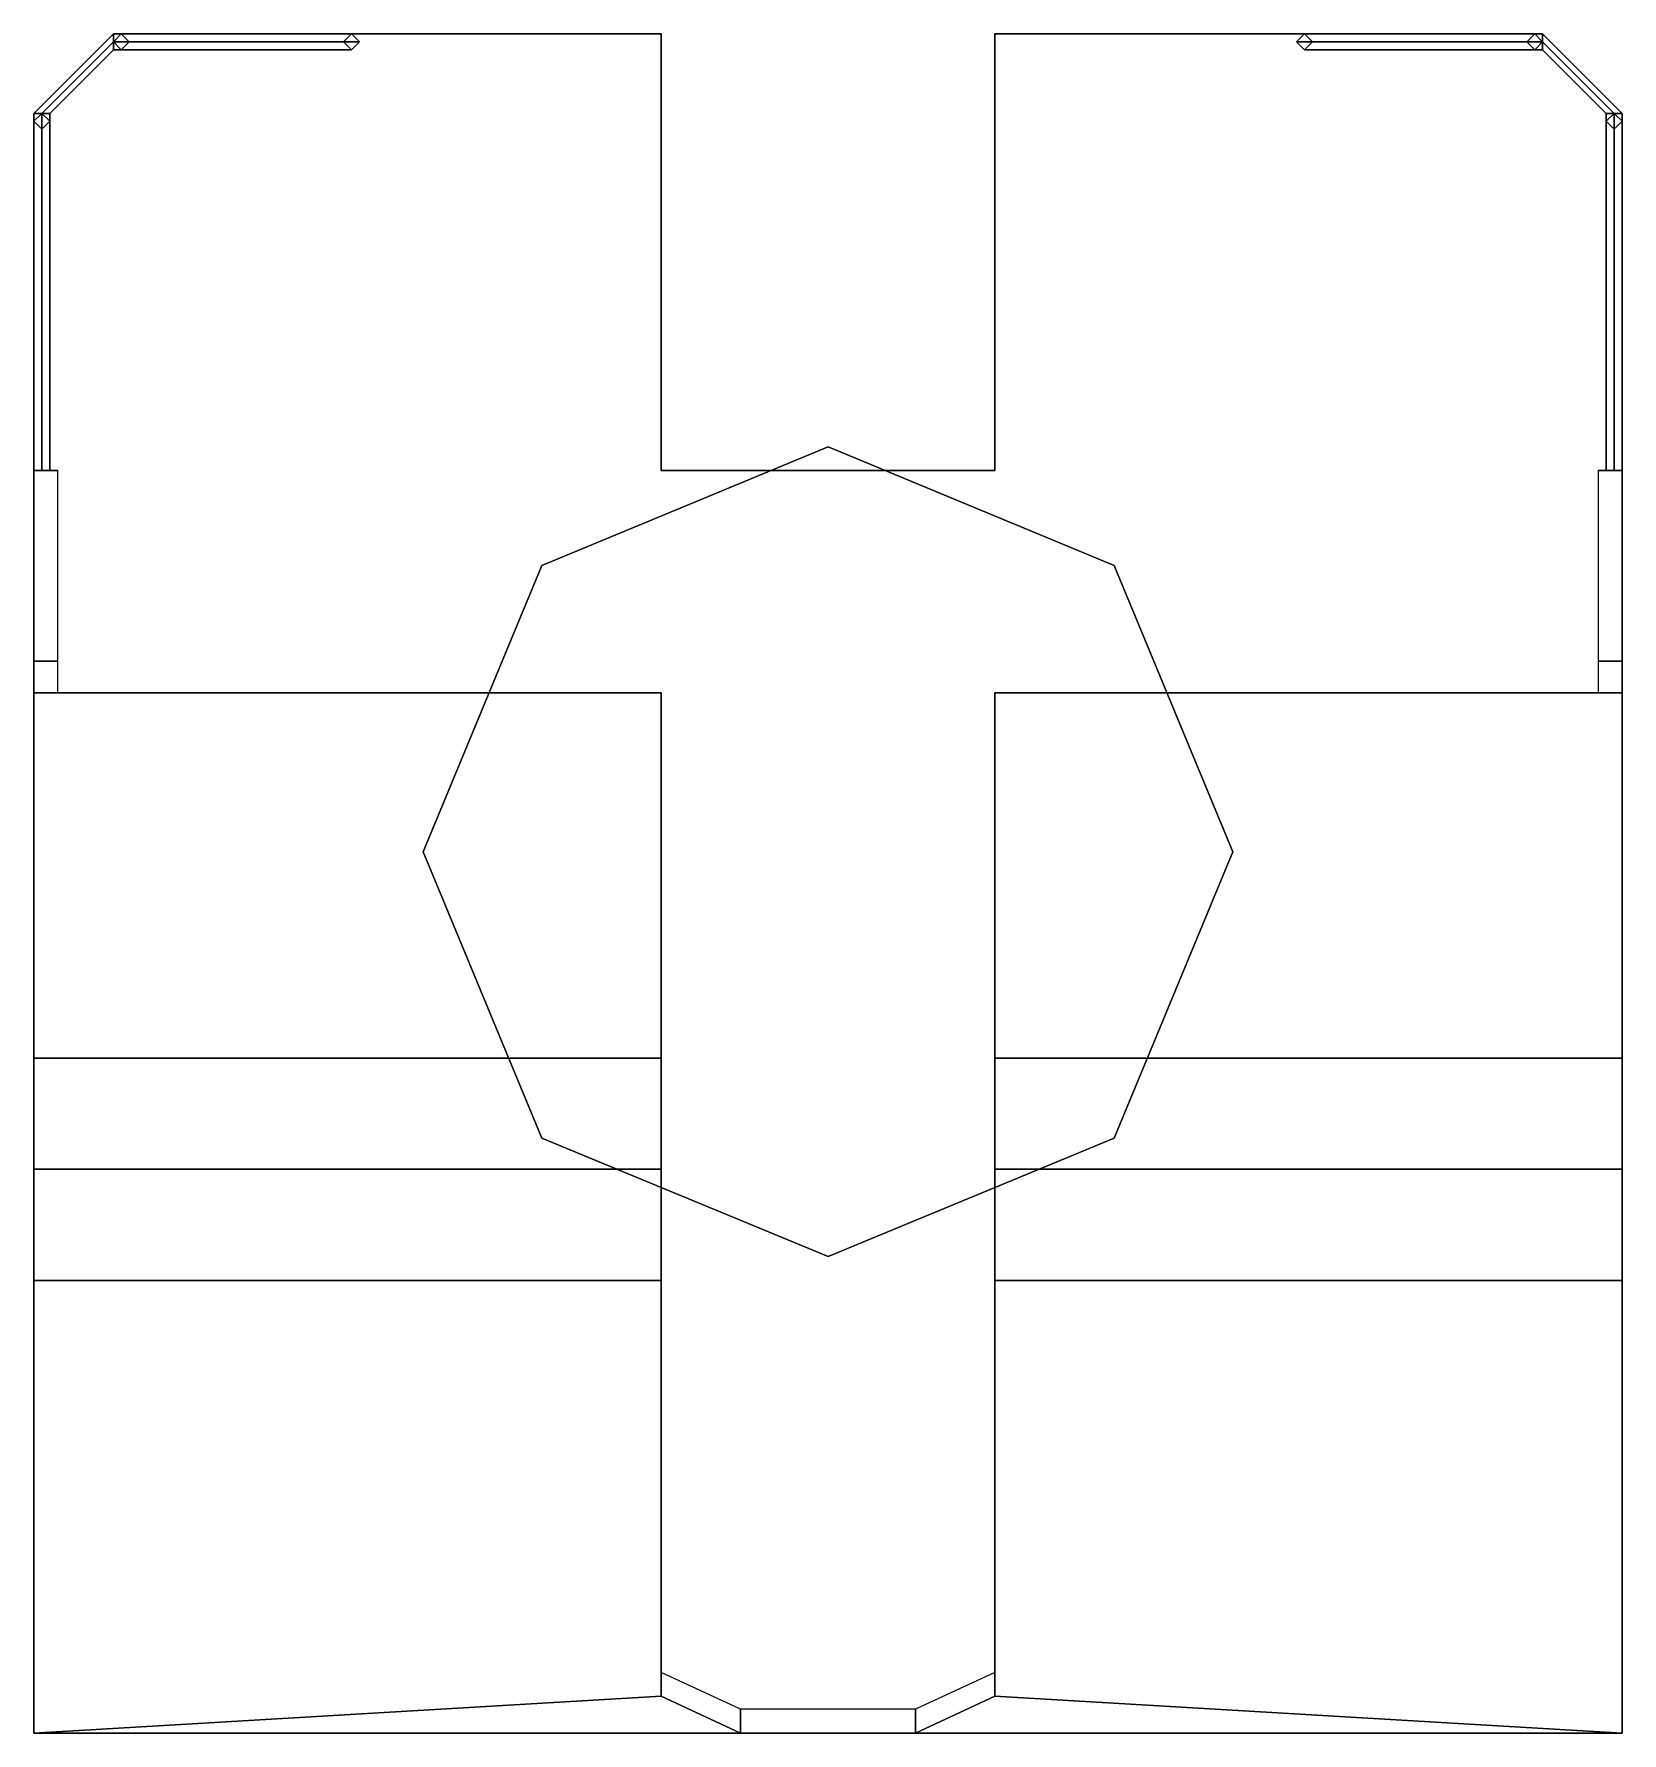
# Model space of a CAD drawing. Extents: x -1 to 1, y -1.11 to 1.03.
import ezdxf

# ---------------------------------------------------------------- set-up
doc = ezdxf.new("R2010")
doc.units = 0
doc.layers.add('TURRET', color=2, linetype='CONTINUOUS')

msp = doc.modelspace()

# ---------------------------------------------------------------- linework, layer by layer
at = {"layer": 'TURRET'}
for points in [[(-0.9, 1.02, 0.58), (-0.9, 1.03, 0.57), (-1, 0.93, 0.57), (-0.99, 0.93, 0.58)], [(-0.9, 1.03, 0.57), (-0.9, 1.02, 0.56), (-0.99, 0.93, 0.56), (-1, 0.93, 0.57)], [(-0.9, 1.03, 0.12), (-0.9, 1.03, 0.09), (-1, 0.93, 0.09), (-1, 0.93, 0.12)], [(-0.9, 1.02, 1), (-0.9, 1.03, 0.99), (-1, 0.93, 0.99), (-0.99, 0.93, 1)], [(-0.9, 1.03, 0.99), (-0.9, 1.02, 0.98), (-0.99, 0.93, 0.98), (-1, 0.93, 0.99)], [(-0.89, 1.03, 0.12), (-0.9, 1.02, 0.12), (-0.9, 1.02, 0.98), (-0.89, 1.03, 0.99)], [(-0.61, 1.02, 0.58), (-0.6, 1.03, 0.57), (-0.9, 1.03, 0.57), (-0.9, 1.02, 0.58)], [(-0.6, 1.03, 0.57), (-0.61, 1.02, 0.56), (-0.9, 1.02, 0.56), (-0.9, 1.03, 0.57)], [(-0.21, 1.03, 0.12), (-0.21, 1.03, 0.09), (-0.9, 1.03, 0.09), (-0.9, 1.03, 0.12)], [(-0.59, 1.02, 1), (-0.6, 1.03, 0.99), (-0.9, 1.03, 0.99), (-0.9, 1.02, 1)], [(-0.6, 1.03, 0.99), (-0.61, 1.02, 0.98), (-0.9, 1.02, 0.98), (-0.9, 1.03, 0.99)], [(-0.88, 1.02, 0.12), (-0.89, 1.03, 0.12), (-0.89, 1.03, 0.99), (-0.88, 1.02, 0.98)], [(-0.6, 1.03, 0.12), (-0.61, 1.02, 0.12), (-0.61, 1.02, 0.98), (-0.6, 1.03, 0.99)], [(-0.59, 1.02, 0.12), (-0.6, 1.03, 0.12), (-0.6, 1.03, 0.99), (-0.59, 1.02, 1)], [(-0.21, 0.48, 0.12), (-0.21, 0.48, 0.09), (-0.21, 1.03, 0.09), (-0.21, 1.03, 0.12)], [(0.21, 1.03, 0.12), (0.21, 1.03, 0.09), (0.21, 0.48, 0.09), (0.21, 0.48, 0.12)], [(0.9, 1.03, 0.12), (0.9, 1.03, 0.09), (0.21, 1.03, 0.09), (0.21, 1.03, 0.12)], [(0.6, 1.03, 0.12), (0.59, 1.02, 0.12), (0.59, 1.02, 1), (0.6, 1.03, 0.99)], [(0.6, 1.03, 0.99), (0.59, 1.02, 1), (0.9, 1.02, 1), (0.9, 1.03, 0.99)], [(0.61, 1.02, 0.12), (0.6, 1.03, 0.12), (0.6, 1.03, 0.99), (0.61, 1.02, 0.98)], [(0.6, 1.03, 0.57), (0.61, 1.02, 0.58), (0.9, 1.02, 0.58), (0.9, 1.03, 0.57)], [(0.61, 1.02, 0.56), (0.6, 1.03, 0.57), (0.9, 1.03, 0.57), (0.9, 1.02, 0.56)], [(0.61, 1.02, 0.98), (0.6, 1.03, 0.99), (0.9, 1.03, 0.99), (0.9, 1.02, 0.98)], [(0.89, 1.03, 0.12), (0.88, 1.02, 0.12), (0.88, 1.02, 0.98), (0.89, 1.03, 0.99)], [(0.9, 1.02, 0.12), (0.89, 1.03, 0.12), (0.89, 1.03, 0.99), (0.9, 1.02, 0.98)], [(0.9, 1.03, 0.57), (0.9, 1.02, 0.58), (0.99, 0.93, 0.58), (1, 0.93, 0.57)], [(0.9, 1.02, 0.56), (0.9, 1.03, 0.57), (1, 0.93, 0.57), (0.99, 0.93, 0.56)], [(1, 0.93, 0.12), (1, 0.93, 0.09), (0.9, 1.03, 0.09), (0.9, 1.03, 0.12)], [(0.9, 1.03, 0.99), (0.9, 1.02, 1), (0.99, 0.93, 1), (1, 0.93, 0.99)], [(0.9, 1.02, 0.98), (0.9, 1.03, 0.99), (1, 0.93, 0.99), (0.99, 0.93, 0.98)], [(-0.9, 1.01, 0.57), (-0.9, 1.02, 0.58), (-0.99, 0.93, 0.58), (-0.98, 0.93, 0.57)], [(-0.9, 1.02, 0.56), (-0.9, 1.01, 0.57), (-0.98, 0.93, 0.57), (-0.99, 0.93, 0.56)], [(-0.9, 1.01, 0.99), (-0.9, 1.02, 1), (-0.99, 0.93, 1), (-0.98, 0.93, 0.99)], [(-0.9, 1.02, 0.98), (-0.9, 1.01, 0.99), (-0.98, 0.93, 0.99), (-0.99, 0.93, 0.98)], [(-0.9, 1.02, 0.12), (-0.89, 1.01, 0.12), (-0.89, 1.01, 0.99), (-0.9, 1.02, 0.98)], [(-0.6, 1.01, 0.57), (-0.61, 1.02, 0.58), (-0.9, 1.02, 0.58), (-0.9, 1.01, 0.57)], [(-0.61, 1.02, 0.56), (-0.6, 1.01, 0.57), (-0.9, 1.01, 0.57), (-0.9, 1.02, 0.56)], [(-0.6, 1.01, 0.99), (-0.59, 1.02, 1), (-0.9, 1.02, 1), (-0.9, 1.01, 0.99)], [(-0.61, 1.02, 0.98), (-0.6, 1.01, 0.99), (-0.9, 1.01, 0.99), (-0.9, 1.02, 0.98)], [(-0.89, 1.01, 0.12), (-0.88, 1.02, 0.12), (-0.88, 1.02, 0.98), (-0.89, 1.01, 0.99)], [(-0.61, 1.02, 0.12), (-0.6, 1.01, 0.12), (-0.6, 1.01, 0.99), (-0.61, 1.02, 0.98)], [(-0.6, 1.01, 0.12), (-0.59, 1.02, 0.12), (-0.59, 1.02, 1), (-0.6, 1.01, 0.99)], [(0.59, 1.02, 0.12), (0.6, 1.01, 0.12), (0.6, 1.01, 0.99), (0.59, 1.02, 1)], [(0.59, 1.02, 1), (0.6, 1.01, 0.99), (0.9, 1.01, 0.99), (0.9, 1.02, 1)], [(0.6, 1.01, 0.12), (0.61, 1.02, 0.12), (0.61, 1.02, 0.98), (0.6, 1.01, 0.99)], [(0.61, 1.02, 0.58), (0.6, 1.01, 0.57), (0.9, 1.01, 0.57), (0.9, 1.02, 0.58)], [(0.6, 1.01, 0.57), (0.61, 1.02, 0.56), (0.9, 1.02, 0.56), (0.9, 1.01, 0.57)], [(0.6, 1.01, 0.99), (0.61, 1.02, 0.98), (0.9, 1.02, 0.98), (0.9, 1.01, 0.99)], [(0.88, 1.02, 0.12), (0.89, 1.01, 0.12), (0.89, 1.01, 0.99), (0.88, 1.02, 0.98)], [(0.89, 1.01, 0.12), (0.9, 1.02, 0.12), (0.9, 1.02, 0.98), (0.89, 1.01, 0.99)], [(0.9, 1.02, 0.58), (0.9, 1.01, 0.57), (0.98, 0.93, 0.57), (0.99, 0.93, 0.58)], [(0.9, 1.01, 0.57), (0.9, 1.02, 0.56), (0.99, 0.93, 0.56), (0.98, 0.93, 0.57)], [(0.9, 1.02, 1), (0.9, 1.01, 0.99), (0.98, 0.93, 0.99), (0.99, 0.93, 1)], [(0.9, 1.01, 0.99), (0.9, 1.02, 0.98), (0.99, 0.93, 0.98), (0.98, 0.93, 0.99)], [(-1, 0.93, 0.12), (-1, 0.93, 0.09), (-1, -1.11, 0.09), (-1, 0.48, 0.12)], [(-0.99, 0.93, 0.12), (-1, 0.92, 0.12), (-1, 0.92, 0.99), (-0.99, 0.93, 0.98)], [(-0.99, 0.93, 0.58), (-1, 0.93, 0.57), (-1, 0.48, 0.57), (-0.99, 0.48, 0.58)], [(-1, 0.93, 0.57), (-0.99, 0.93, 0.56), (-0.99, 0.48, 0.56), (-1, 0.48, 0.57)], [(-0.99, 0.93, 1), (-1, 0.93, 0.99), (-1, 0.48, 0.99), (-0.99, 0.48, 1)], [(-1, 0.93, 0.99), (-0.99, 0.93, 0.98), (-0.99, 0.48, 0.98), (-1, 0.48, 0.99)], [(-0.98, 0.92, 0.12), (-0.99, 0.93, 0.12), (-0.99, 0.93, 0.98), (-0.98, 0.92, 0.99)], [(-0.98, 0.93, 0.57), (-0.99, 0.93, 0.58), (-0.99, 0.48, 0.58), (-0.98, 0.48, 0.57)], [(-0.99, 0.93, 0.56), (-0.98, 0.93, 0.57), (-0.98, 0.48, 0.57), (-0.99, 0.48, 0.56)], [(-0.98, 0.93, 0.99), (-0.99, 0.93, 1), (-0.99, 0.48, 1), (-0.98, 0.48, 0.99)], [(-0.99, 0.93, 0.98), (-0.98, 0.93, 0.99), (-0.98, 0.48, 0.99), (-0.99, 0.48, 0.98)], [(0.99, 0.93, 0.12), (0.98, 0.92, 0.12), (0.98, 0.92, 0.99), (0.99, 0.93, 0.98)], [(0.99, 0.93, 0.58), (0.98, 0.93, 0.57), (0.98, 0.48, 0.57), (0.99, 0.48, 0.58)], [(0.98, 0.93, 0.57), (0.99, 0.93, 0.56), (0.99, 0.48, 0.56), (0.98, 0.48, 0.57)], [(0.99, 0.93, 1), (0.98, 0.93, 0.99), (0.98, 0.48, 0.99), (0.99, 0.48, 1)], [(0.98, 0.93, 0.99), (0.99, 0.93, 0.98), (0.99, 0.48, 0.98), (0.98, 0.48, 0.99)], [(1, 0.92, 0.12), (0.99, 0.93, 0.12), (0.99, 0.93, 0.98), (1, 0.92, 0.99)], [(1, 0.93, 0.57), (0.99, 0.93, 0.58), (0.99, 0.48, 0.58), (1, 0.48, 0.57)], [(0.99, 0.93, 0.56), (1, 0.93, 0.57), (1, 0.48, 0.57), (0.99, 0.48, 0.56)], [(1, 0.93, 0.99), (0.99, 0.93, 1), (0.99, 0.48, 1), (1, 0.48, 0.99)], [(0.99, 0.93, 0.98), (1, 0.93, 0.99), (1, 0.48, 0.99), (0.99, 0.48, 0.98)], [(1, -1.11, 0.09), (1, 0.93, 0.09), (1, 0.93, 0.12), (1, 0.48, 0.12)], [(-1, 0.92, 0.12), (-0.99, 0.91, 0.12), (-0.99, 0.91, 0.98), (-1, 0.92, 0.99)], [(-0.99, 0.91, 0.12), (-0.98, 0.92, 0.12), (-0.98, 0.92, 0.99), (-0.99, 0.91, 0.98)], [(0.98, 0.92, 0.12), (0.99, 0.91, 0.12), (0.99, 0.91, 0.98), (0.98, 0.92, 0.99)], [(0.99, 0.91, 0.12), (1, 0.92, 0.12), (1, 0.92, 0.99), (0.99, 0.91, 0.98)], [(0, 0.51), (-0.3606, 0.3606), (-0.3606, 0.3606, 0.09), (0, 0.51, 0.09)], [(0.3606, 0.3606), (0, 0.51), (0, 0.51, 0.09), (0.3606, 0.3606, 0.09)], [(-0.97, 0.48, 1), (-1, 0.48, 1), (-1, 0.24, 1.39), (-0.97, 0.24, 1.39)], [(-1, -1.11, 0.51), (-1, 0.48, 1), (-1, 0.48, 0.12), (-1, -1.11, 0.09)], [(-1, -0.54, 1.74), (-1, 0.24, 1.39), (-1, 0.48, 1), (-1, -1.11, 0.51)], [(-0.97, 0.48, 0.12), (-1, 0.48, 0.12), (-1, 0.48, 1), (-0.97, 0.48, 1)], [(0.21, 0.48, 0.12), (0.21, 0.48, 0.09), (-0.21, 0.48, 0.09), (-0.21, 0.48, 0.12)], [(1, 0.48, 1), (0.97, 0.48, 1), (0.97, 0.24, 1.39), (1, 0.24, 1.39)], [(1, 0.48, 0.12), (0.97, 0.48, 0.12), (0.97, 0.48, 1), (1, 0.48, 1)], [(1, -1.11, 0.51), (1, 0.48, 1), (1, 0.24, 1.39), (1, -0.54, 1.74)], [(1, -1.11, 0.09), (1, 0.48, 0.12), (1, 0.48, 1), (1, -1.11, 0.51)], [(-0.3606, 0.3606), (-0.51, 0), (-0.51, 0, 0.09), (-0.3606, 0.3606, 0.09)], [(0.51, 0), (0.3606, 0.3606), (0.3606, 0.3606, 0.09), (0.51, 0, 0.09)], [(-0.97, 0.24, 1.39), (-1, 0.24, 1.39), (-1, 0.2, 1.89), (-0.97, 0.2, 1.89)], [(-1, -0.26, 1.92), (-1, 0.2, 1.89), (-1, 0.24, 1.39), (-1, -0.54, 1.74)], [(1, 0.24, 1.39), (0.97, 0.24, 1.39), (0.97, 0.2, 1.89), (1, 0.2, 1.89)], [(1, -0.54, 1.74), (1, 0.24, 1.39), (1, 0.2, 1.89), (1, -0.26, 1.92)], [(-0.21, 0.2, 1.89), (-1, 0.2, 1.89), (-1, 0.2, 1.92), (-0.21, 0.2, 1.92)], [(-0.21, -0.26, 1.92), (-0.21, 0.2, 1.92), (-1, 0.2, 1.92), (-1, -0.26, 1.92)], [(-1, 0.2, 1.92), (-1, 0.2, 1.89), (-1, -0.26, 1.92)], [(-0.21, -0.26, 1.89), (-0.21, 0.2, 1.89), (-0.21, 0.2, 1.92), (-0.21, -0.26, 1.92)], [(1, 0.2, 1.89), (0.21, 0.2, 1.89), (0.21, 0.2, 1.92), (1, 0.2, 1.92)], [(1, -0.26, 1.92), (1, 0.2, 1.92), (0.21, 0.2, 1.92), (0.21, -0.26, 1.92)], [(0.21, 0.2, 1.92), (0.21, 0.2, 1.89), (0.21, -0.26, 1.89), (0.21, -0.26, 1.92)], [(1, -0.26, 1.92), (1, -0.26, 1.92), (1, 0.2, 1.89), (1, 0.2, 1.92)], [(-0.51, 0), (-0.3606, -0.3606), (-0.3606, -0.3606, 0.09), (-0.51, 0, 0.09)], [(0.3606, -0.3606), (0.51, 0), (0.51, 0, 0.09), (0.3606, -0.3606, 0.09)], [(-0.21, -0.4, 1.89), (-0.21, -0.26, 1.92), (-1, -0.26, 1.92), (-1, -0.4, 1.89)], [(-1, -0.4, 1.89), (-1, -0.26, 1.92), (-1, -0.54, 1.74)], [(-0.21, -0.39, 1.86), (-0.21, -0.26, 1.89), (-0.21, -0.26, 1.92), (-0.21, -0.4, 1.89)], [(1, -0.4, 1.89), (1, -0.26, 1.92), (0.21, -0.26, 1.92), (0.21, -0.4, 1.89)], [(0.21, -0.26, 1.92), (0.21, -0.26, 1.89), (0.21, -0.39, 1.86), (0.21, -0.4, 1.89)], [(1, -0.54, 1.74), (1, -0.54, 1.74), (1, -0.26, 1.92), (1, -0.4, 1.89)], [(-0.3606, -0.3606), (0, -0.51), (0, -0.51, 0.09), (-0.3606, -0.3606, 0.09)], [(0, -0.51), (0.3606, -0.3606), (0.3606, -0.3606, 0.09), (0, -0.51, 0.09)], [(-0.21, -0.54, 1.74), (-0.21, -0.4, 1.89), (-1, -0.4, 1.89), (-1, -0.54, 1.74)], [(-0.21, -0.51, 1.74), (-0.21, -0.39, 1.86), (-0.21, -0.4, 1.89), (-0.21, -0.54, 1.74)], [(0.21, -0.4, 1.89), (0.21, -0.39, 1.86), (0.21, -0.51, 1.74), (0.21, -0.54, 1.74)], [(1, -0.54, 1.74), (1, -0.4, 1.89), (0.21, -0.4, 1.89), (0.21, -0.54, 1.74)], [(-0.21, -1.0337, 0.61), (-0.21, -0.51, 1.74), (-0.21, -0.54, 1.74), (-0.21, -1.0637, 0.61)], [(0.21, -0.54, 1.74), (0.21, -0.51, 1.74), (0.21, -1.0337, 0.61), (0.21, -1.0637, 0.61)], [(-0.21, -1.0637, 0.61), (-0.21, -0.54, 1.74), (-1, -0.54, 1.74), (-1, -1.11, 0.51)], [(1, -1.11, 0.51), (1, -0.54, 1.74), (0.21, -0.54, 1.74), (0.21, -1.0637, 0.61)], [(-0.11, -1.11, 0.51), (-0.11, -1.08, 0.51), (-0.21, -1.0337, 0.61), (-0.21, -1.0637, 0.61)], [(0.21, -1.0637, 0.61), (0.21, -1.0337, 0.61), (0.11, -1.08, 0.51), (0.11, -1.11, 0.51)], [(-1, -1.11, 0.51), (-0.11, -1.11, 0.51), (-0.21, -1.0637, 0.61), (-1, -1.11, 0.51)], [(0.11, -1.11, 0.51), (1, -1.11, 0.51), (0.21, -1.0637, 0.61), (0.11, -1.11, 0.51)], [(0.11, -1.11, 0.51), (0.11, -1.08, 0.51), (-0.11, -1.08, 0.51), (-0.11, -1.11, 0.51)], [(1, -1.11, 0.09), (0.11, -1.11, 0.51), (-0.11, -1.11, 0.51), (-1, -1.11, 0.09)], [(-1, -1.11, 0.09), (-0.11, -1.11, 0.51), (-1, -1.11, 0.51), (-1, -1.11, 0.09)], [(1, -1.11, 0.09), (1, -1.11, 0.51), (0.11, -1.11, 0.51), (1, -1.11, 0.09)]]:
    msp.add_3dface(points, dxfattribs=at)

doc.saveas('drawing.dxf')
